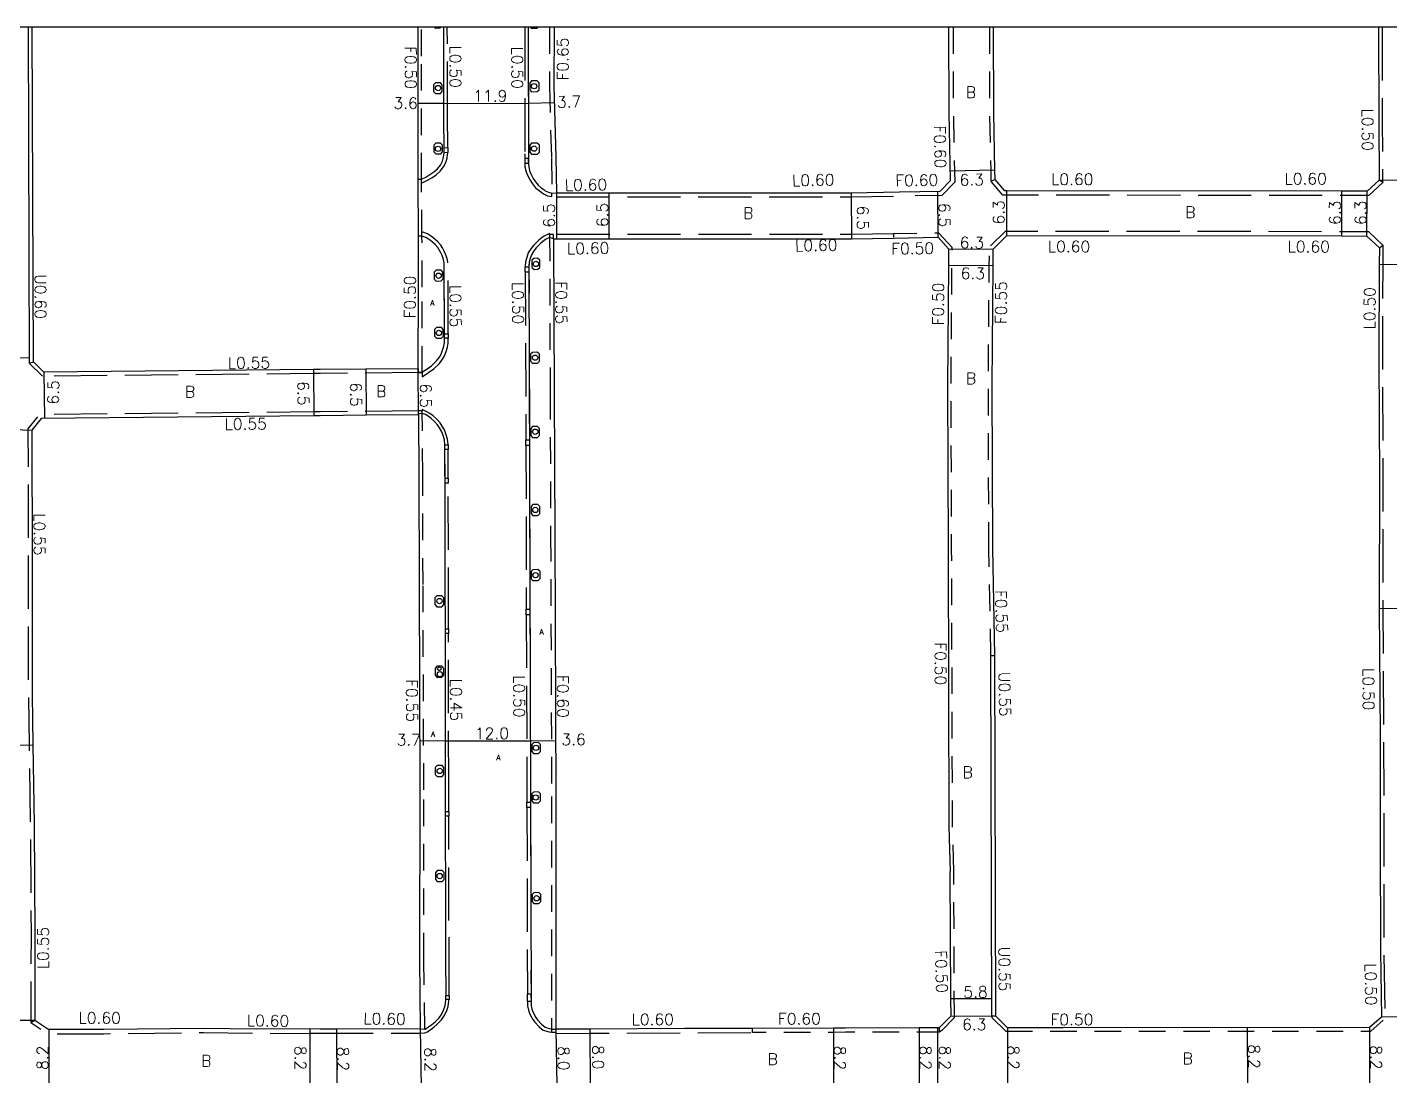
# Model space of a CAD drawing. Header units: metres. Extents: x -2400 to -1599, y -108600 to -108000.
# Drawn here: x -1924 to -1732, y -108147.7 to -108000 of the extents above; entities that cross this region are included whole.
import ezdxf

# ---------------------------------------------------------------- set-up
doc = ezdxf.new("R2010")
doc.units = ezdxf.units.M
doc.header["$LTSCALE"] = 2.5
doc.linetypes.add('22320', pattern=[2.5, 1.5, -1])
doc.linetypes.add('22330', pattern=[4, 3, -1])
doc.layers.get('0').update_dxf_attribs({"color": 150, "lineweight": 30})
for name, color, linetype in [('2101000', 175, 'Continuous'), ('2213000', 3, 'Continuous'), ('2227000', 1, 'Continuous'), ('2231000', 4, 'Continuous'), ('2232000', 120, '22320'), ('2233000', 120, '22330'), ('2235000', 13, 'Continuous'), ('2236000', 3, 'Continuous'), ('2238000', 3, 'Continuous'), ('2239000', 3, 'Continuous'), ('9107000', 4, 'Continuous'), ('9201100', 215, 'Continuous'), ('9201500', 222, 'Continuous'), ('9202100', 82, 'Continuous'), ('9203500', 155, 'Continuous'), ('999', 7, 'Continuous')]:
    doc.layers.add(name, color=color, linetype=linetype)
doc.styles.add('Dm_Anotation', font='txt.shx', dxfattribs={"bigfont": 'pscdm.shx'})

# ---------------------------------------------------------------- blocks, each defined once
blk = doc.blocks.new('223800')
at = {"color": 0, "linetype": 'Continuous'}
blk.add_circle((0, 0), 0.75, dxfattribs=at)
blk = doc.blocks.new('223900')
blk.add_lwpolyline([(-0.22, -0.37), (-0.44, -0.3), (-0.47, -0.27), (-0.48, -0.24), (-0.44, 0.01), (-0.48, 0.23), (-0.47, 0.27), (-0.45, 0.29), (-0.21, 0.38), (-0.04, 0.53), (0, 0.54), (0.03, 0.53), (0.22, 0.37), (0.44, 0.3), (0.47, 0.27), (0.48, 0.24), (0.44, -0.01), (0.48, -0.23), (0.47, -0.27), (0.45, -0.29), (0.21, -0.38), (0.04, -0.53), (0, -0.54), (-0.03, -0.53)], close=True)

msp = doc.modelspace()

# ---------------------------------------------------------------- linework, layer by layer
at = {"layer": '2101000', "flags": 128}
for points in [[(-1923.92, -108000), (-1923.77, -108047.3), (-1923.17, -108047.12)], [(-1793.93, -108021.57), (-1794.12, -108012.11), (-1794.15, -108000)], [(-1733.6, -108000), (-1733.58, -108013.38), (-1733.53, -108021.33), (-1733.53, -108021.55), (-1735.22, -108023.11), (-1738.83, -108023.1), (-1785.98, -108023.05), (-1786.27, -108023.05), (-1787.64, -108021.46), (-1787.66, -108020.15), (-1787.82, -108012.03), (-1787.85, -108000)], [(-1793.93, -108021.57), (-1795.39, -108023.08)], [(-1849.46, -108023.3), (-1842.07, -108023.3), (-1807.9, -108023.3), (-1801.11, -108023.18), (-1795.39, -108023.08)], [(-1849.87, -108029.8), (-1842.07, -108029.8), (-1807.89, -108029.8), (-1801.94, -108029.7), (-1795.68, -108029.59), (-1794.19, -108031.21), (-1794.21, -108033.5), (-1794.34, -108050.45), (-1794.26, -108073.47), (-1794.2, -108092.99), (-1794.14, -108112.62), (-1793.95, -108118.91)], [(-1787.96, -108073.43), (-1788.04, -108050.48), (-1787.91, -108033.54), (-1787.89, -108031.26), (-1785.99, -108029.35), (-1738.84, -108029.4), (-1735.23, -108029.41), (-1733.49, -108031.06)], [(-1733.49, -108031.06), (-1733.5, -108033.36), (-1733.56, -108046.75), (-1733.49, -108063.67), (-1733.51, -108081.91), (-1733.38, -108099.69), (-1733.36, -108114.65), (-1733.35, -108130.12), (-1733.2, -108139.44), (-1734.86, -108140.89), (-1778.04, -108140.92), (-1785.9, -108140.93)], [(-1923.17, -108047.12), (-1921.68, -108048.59)], [(-1882.76, -108048.22), (-1883.7, -108048.23), (-1921.68, -108048.59)], [(-1868.93, -108048.09), (-1876.32, -108048.16), (-1882.76, -108048.22)], [(-1868.91, -108054.59), (-1876.25, -108054.66), (-1882.76, -108054.72)], [(-1882.76, -108054.72), (-1883.64, -108054.73), (-1922.09, -108055.09), (-1923.38, -108056.75), (-1923.35, -108075.59), (-1923.33, -108094.01), (-1923.22, -108101.06), (-1923.04, -108112.27), (-1922.95, -108127.89), (-1922.98, -108139.84), (-1920.98, -108141.17)], [(-1787.69, -108088.49), (-1787.96, -108073.43)], [(-1785.9, -108140.93), (-1787.53, -108139.31), (-1788.08, -108139.31), (-1788.24, -108088.49)], [(-1788.24, -108088.49), (-1787.69, -108088.49)], [(-1793.89, -108136.85), (-1793.95, -108118.91)], [(-1793.83, -108139.23), (-1793.89, -108136.85)], [(-1882.76, -108141.11), (-1884.21, -108141.1), (-1891.69, -108141.12), (-1899.2, -108141.01), (-1913.23, -108141.17), (-1920.98, -108141.17)], [(-1795.51, -108140.95), (-1798.33, -108140.95), (-1808.73, -108140.98), (-1810.42, -108140.98), (-1821.82, -108141.01), (-1831.38, -108141.04), (-1844.74, -108141.11), (-1849.54, -108141.13)], [(-1793.83, -108139.23), (-1795.51, -108140.95)], [(-1868.64, -108141.09), (-1880.47, -108141.11), (-1882.76, -108141.11)]]:
    msp.add_lwpolyline(points, dxfattribs=at)
at = {"layer": '2101000'}
for points in [[(-1868.93, -108048.09), (-1868.87, -108036.61), (-1868.9, -108029.47), (-1868.95, -108021.43), (-1868.95, -108004.05), (-1868.95, -108000)], [(-1849.79, -108000), (-1849.8, -108008.26), (-1849.52, -108018.32), (-1849.46, -108023.3)], [(-1849.87, -108029.8), (-1849.77, -108051.48), (-1849.69, -108071.51), (-1849.55, -108108.34), (-1849.54, -108141.13)], [(-1868.91, -108054.59), (-1868.86, -108063.1), (-1868.82, -108078.51), (-1868.72, -108107.41), (-1868.73, -108131.29), (-1868.64, -108141.09)]]:
    msp.add_lwpolyline(points, dxfattribs=at)
at = {"layer": '2213000'}
for points in [[(-1868.47, -108021.4), (-1867.88, -108021.11), (-1867.29, -108020.75), (-1866.72, -108020.37), (-1866.23, -108019.94), (-1865.81, -108019.41), (-1865.53, -108018.85), (-1865.35, -108018.3), (-1865.27, -108017.68), (-1865.32, -108012.32), (-1865.34, -108000)], [(-1853.44, -108000), (-1853.4, -108017.81), (-1853.4, -108019.32), (-1853.25, -108020.21), (-1853.02, -108020.74), (-1852.75, -108021.28), (-1852.42, -108021.77), (-1852.05, -108022.25), (-1851.6, -108022.6), (-1851.25, -108022.86), (-1851.02, -108023.02), (-1850.59, -108023.25), (-1850.1, -108023.35)], [(-1868.36, -108048.57), (-1867.06, -108047.67), (-1866.34, -108046.98), (-1865.93, -108046.46), (-1865.71, -108046.04), (-1865.49, -108045.49), (-1865.34, -108044.94), (-1865.25, -108044.43), (-1865.22, -108043.78), (-1865.29, -108033.16), (-1865.38, -108032.71), (-1865.58, -108032.14), (-1865.74, -108031.77), (-1865.96, -108031.36), (-1866.18, -108031.03), (-1866.56, -108030.59), (-1866.89, -108030.3), (-1867.21, -108030.03), (-1867.5, -108029.83), (-1867.88, -108029.6), (-1868.4, -108029.41)], [(-1850.42, -108029.63), (-1851.01, -108029.91), (-1851.35, -108030.16), (-1851.65, -108030.41), (-1851.95, -108030.7), (-1852.3, -108031.07), (-1852.64, -108031.51), (-1852.96, -108032.06), (-1853.16, -108032.58), (-1853.28, -108033.07), (-1853.33, -108033.61), (-1853.03, -108137.41), (-1853.03, -108137.77), (-1852.93, -108138.3), (-1852.75, -108138.79), (-1852.35, -108139.48), (-1852.12, -108139.8), (-1851.54, -108140.42), (-1851.04, -108140.83), (-1850.13, -108141.14)], [(-1868.01, -108141.11), (-1867.94, -108141.11), (-1867.01, -108140.48), (-1866.55, -108140.1), (-1865.99, -108139.51), (-1865.66, -108139.04), (-1865.35, -108138.44), (-1865.14, -108137.81), (-1865.04, -108137.11), (-1865, -108135.69), (-1865.02, -108131.78), (-1865.04, -108125.04), (-1865.08, -108110.01), (-1865.09, -108106.62), (-1865.09, -108105.69), (-1865.1, -108095.97), (-1865.1, -108092.26), (-1865.11, -108086.76), (-1865.11, -108083.6), (-1865.11, -108083.08), (-1865.12, -108079.96), (-1865.12, -108076.4), (-1865.13, -108074.45), (-1865.13, -108070.88), (-1865.14, -108067.71), (-1865.16, -108058.8), (-1865.25, -108058.12), (-1865.41, -108057.52), (-1865.64, -108056.89), (-1865.92, -108056.41), (-1866.21, -108056), (-1866.64, -108055.54), (-1867.12, -108055.09), (-1867.55, -108054.76), (-1867.92, -108054.56), (-1868.37, -108054.42)]]:
    msp.add_lwpolyline(points, dxfattribs=at)
at = {"layer": '2227000'}
for points in [[(-1865.27, -108017.68), (-1865.32, -108012.32), (-1865.34, -108000)], [(-1853.44, -108000), (-1853.44, -108001.24)], [(-1853.43, -108005.25), (-1853.42, -108009.75)], [(-1853.41, -108014.02), (-1853.4, -108017.81), (-1853.4, -108018.23)], [(-1865.23, -108043.18), (-1865.29, -108033.16)], [(-1853.31, -108033.37), (-1853.33, -108033.61), (-1853.32, -108037.45)], [(-1853.31, -108042.33), (-1853.26, -108059.43)], [(-1865.15, -108063.5), (-1865.16, -108059.49)], [(-1853.24, -108065.65), (-1853.17, -108090.86)], [(-1865.13, -108070.88), (-1865.14, -108067.71)], [(-1865.12, -108076.4), (-1865.13, -108074.45)], [(-1865.11, -108083.08), (-1865.12, -108079.96)], [(-1865.1, -108092.26), (-1865.11, -108086.76)], [(-1865.09, -108105.69), (-1865.1, -108095.97)], [(-1853.12, -108107.62), (-1853.11, -108110.48)], [(-1865.04, -108125.04), (-1865.08, -108110.01)], [(-1853.1, -108114.99), (-1853.09, -108116.75)], [(-1853.08, -108122.18), (-1853.06, -108126.78)], [(-1865, -108135.69), (-1865.02, -108131.78)], [(-1853.05, -108132.83), (-1853.04, -108134.68)]]:
    msp.add_lwpolyline(points, dxfattribs=at)
at = {"layer": '2231000', "flags": 128}
for points in [[(-1923.17, -108047.12), (-1923.34, -108000)], [(-1787.53, -108139.31), (-1787.69, -108088.49)]]:
    msp.add_lwpolyline(points, dxfattribs=at)
at = {"layer": '2232000'}
for points in [[(-1868.92, -108048.64), (-1868.36, -108048.65), (-1868.36, -108036.61), (-1868.4, -108029.47), (-1868.47, -108021.43), (-1868.47, -108004.05), (-1868.48, -108000)], [(-1850.45, -108000), (-1850.45, -108008.27), (-1850.17, -108018.33), (-1850.1, -108023.35), (-1849.46, -108023.3)], [(-1849.87, -108029.2), (-1850.42, -108029.19), (-1850.35, -108051.48), (-1850.27, -108071.51), (-1850.13, -108108.35), (-1850.13, -108141.06), (-1850.14, -108141.53), (-1849.53, -108141.53)], [(-1868.64, -108141.09), (-1868.01, -108141.11), (-1868.15, -108131.29), (-1868.15, -108107.41), (-1868.25, -108078.51), (-1868.29, -108063.1), (-1868.37, -108054.05), (-1868.92, -108054.04)], [(-1849.53, -108141.53), (-1849.54, -108141.73)]]:
    msp.add_lwpolyline(points, dxfattribs=at)
at = {"layer": '2232000', "flags": 128}
for points in [[(-1793.55, -108000), (-1793.52, -108012.1), (-1793.33, -108021.81)], [(-1788.45, -108000), (-1788.42, -108012.03), (-1788.26, -108020.16), (-1788.23, -108021.68), (-1787.64, -108021.46)], [(-1793.33, -108021.81), (-1795.13, -108023.68)], [(-1795.13, -108023.68), (-1801.1, -108023.78)], [(-1793.45, -108118.91), (-1793.64, -108112.61), (-1793.7, -108092.99), (-1793.76, -108073.47), (-1793.84, -108050.45), (-1793.71, -108033.5), (-1793.69, -108031.02), (-1795.55, -108028.99), (-1801.95, -108029.1), (-1801.94, -108029.7)], [(-1788.51, -108073.44), (-1788.59, -108050.48), (-1788.46, -108033.54), (-1788.44, -108031.03)], [(-1788.24, -108088.49), (-1788.51, -108073.44)], [(-1793.38, -108139.48), (-1793.45, -108118.91)], [(-1795.51, -108140.95), (-1795.51, -108141.55), (-1798.33, -108141.55), (-1808.73, -108141.57), (-1810.42, -108141.58), (-1821.82, -108141.61)], [(-1821.82, -108141.61), (-1821.82, -108141.01)], [(-1793.38, -108139.48), (-1795.15, -108141.3), (-1795.51, -108141.55)], [(-1788.08, -108139.31), (-1788.08, -108139.47)], [(-1788.08, -108139.47), (-1786.11, -108141.43)], [(-1786.11, -108141.43), (-1778.04, -108141.42), (-1734.68, -108141.39), (-1732.7, -108139.67), (-1733.2, -108139.44)]]:
    msp.add_lwpolyline(points, dxfattribs=at)
at = {"layer": '2233000'}
for points in [[(-1864.76, -108016.95), (-1864.81, -108012.32), (-1864.83, -108000)], [(-1853.93, -108000), (-1853.9, -108017.81), (-1853.9, -108018.5)], [(-1868.47, -108021.95), (-1867.63, -108021.55), (-1867.01, -108021.19), (-1866.4, -108020.78), (-1865.85, -108020.29), (-1865.38, -108019.68), (-1865.06, -108019.05), (-1864.85, -108018.41), (-1864.76, -108017.66)], [(-1853.9, -108019.14), (-1853.9, -108019.68), (-1853.72, -108020.38), (-1853.47, -108020.95), (-1853.18, -108021.53), (-1852.82, -108022.06), (-1852.4, -108022.6), (-1851.9, -108023), (-1851.52, -108023.28), (-1851.26, -108023.46), (-1850.7, -108023.74), (-1850.09, -108023.83), (-1850.1, -108023.35)], [(-1864.69, -108043.17), (-1864.75, -108033.1), (-1864.87, -108032.57), (-1865.09, -108031.95), (-1865.26, -108031.54), (-1865.5, -108031.09), (-1865.76, -108030.7), (-1866.18, -108030.22), (-1866.54, -108029.89), (-1866.89, -108029.61), (-1867.21, -108029.38), (-1867.64, -108029.12), (-1868.4, -108028.81)], [(-1850.42, -108029.3), (-1850.42, -108029.07), (-1851.3, -108029.49), (-1851.67, -108029.76), (-1851.99, -108030.04), (-1852.31, -108030.35), (-1852.68, -108030.74), (-1853.04, -108031.2), (-1853.42, -108031.76), (-1853.65, -108032.45), (-1853.8, -108033.04), (-1853.84, -108033.66), (-1853.84, -108033.75)], [(-1853.84, -108034.51), (-1853.77, -108058.12)], [(-1868.36, -108048.65), (-1868.36, -108049.22), (-1866.72, -108048.09), (-1865.95, -108047.34), (-1865.49, -108046.75), (-1865.22, -108046.27), (-1864.99, -108045.66), (-1864.82, -108045.06), (-1864.72, -108044.48), (-1864.69, -108043.79)], [(-1864.71, -108058.82), (-1864.71, -108058.77), (-1864.81, -108058.04), (-1864.98, -108057.39), (-1865.24, -108056.7), (-1865.55, -108056.17), (-1865.86, -108055.72), (-1866.33, -108055.22), (-1866.83, -108054.75), (-1867.3, -108054.39), (-1867.7, -108054.17), (-1868.37, -108053.84), (-1868.37, -108054.09)], [(-1864.7, -108063.49), (-1864.71, -108059.49)], [(-1853.76, -108058.92), (-1853.7, -108081.98)], [(-1864.66, -108084.74), (-1864.66, -108083.6), (-1864.7, -108064.21)], [(-1853.7, -108082.75), (-1853.62, -108109.15)], [(-1864.63, -108110.46), (-1864.64, -108106.62), (-1864.66, -108085.39)], [(-1853.62, -108109.9), (-1853.54, -108136.15)], [(-1864.58, -108136.38), (-1864.56, -108135.69), (-1864.6, -108125.84), (-1864.63, -108111.13)], [(-1868.64, -108141.69), (-1868, -108141.65), (-1867.62, -108141.49), (-1866.74, -108140.83), (-1866.25, -108140.43), (-1865.64, -108139.8), (-1865.28, -108139.27), (-1864.94, -108138.62), (-1864.7, -108137.92), (-1864.6, -108137.15), (-1864.59, -108136.94)], [(-1853.54, -108137.21), (-1853.52, -108137.85), (-1853.41, -108138.46), (-1853.19, -108139.03), (-1853.01, -108139.34), (-1852.76, -108139.78), (-1852.5, -108140.14), (-1851.87, -108140.81), (-1851.34, -108141.25), (-1850.5, -108141.51), (-1850.14, -108141.53)]]:
    msp.add_lwpolyline(points, dxfattribs=at)
at = {"layer": '2233000', "flags": 128}
for points in [[(-1733.1, -108000), (-1733.08, -108013.38), (-1733.03, -108021.33), (-1733.03, -108021.77)], [(-1733.53, -108021.55), (-1733.03, -108021.77), (-1732.93, -108021.81), (-1734.99, -108023.71), (-1738.83, -108023.7), (-1785.98, -108023.65), (-1786.55, -108023.65), (-1788.23, -108021.68)], [(-1849.46, -108023.9), (-1842.07, -108023.9), (-1807.9, -108023.9), (-1801.1, -108023.78), (-1801.11, -108023.18)], [(-1849.46, -108023.3), (-1849.46, -108023.9)], [(-1801.95, -108029.1), (-1807.89, -108029.2), (-1842.07, -108029.2), (-1849.87, -108029.2)], [(-1849.87, -108029.8), (-1849.87, -108029.2)], [(-1733.49, -108031.06), (-1732.99, -108030.71), (-1734.99, -108028.81), (-1738.84, -108028.8), (-1786.23, -108028.75), (-1788.49, -108031.01), (-1788.44, -108031.03), (-1787.89, -108031.26)], [(-1732.99, -108030.71), (-1732.99, -108031.15), (-1733, -108033.36), (-1733.06, -108046.75), (-1732.99, -108063.67), (-1733.01, -108081.9), (-1732.89, -108099.69), (-1732.86, -108114.65), (-1732.85, -108130.12), (-1732.7, -108139.67)], [(-1923.77, -108047.3), (-1921.9, -108049.14)], [(-1882.76, -108048.77), (-1883.7, -108048.78), (-1921.9, -108049.14)], [(-1868.92, -108048.64), (-1876.31, -108048.71), (-1882.76, -108048.77)], [(-1868.93, -108048.09), (-1868.92, -108048.64)], [(-1882.76, -108054.17), (-1883.64, -108054.18), (-1922.36, -108054.55), (-1923.93, -108056.56), (-1923.9, -108075.59), (-1923.88, -108094.02), (-1923.77, -108101.07), (-1923.59, -108112.28), (-1923.5, -108127.89), (-1923.54, -108140.19), (-1921.16, -108141.77), (-1913.23, -108141.77), (-1899.2, -108141.61), (-1891.69, -108141.72), (-1884.22, -108141.7), (-1882.76, -108141.71)], [(-1868.92, -108054.04), (-1876.26, -108054.11), (-1882.76, -108054.17)], [(-1868.92, -108054.04), (-1868.91, -108054.59)], [(-1923.54, -108140.19), (-1922.98, -108139.84)], [(-1882.76, -108141.71), (-1880.48, -108141.71), (-1868.64, -108141.69)], [(-1849.54, -108141.73), (-1844.74, -108141.71), (-1831.38, -108141.64), (-1821.82, -108141.61)]]:
    msp.add_lwpolyline(points, dxfattribs=at)
at = {"layer": '2235000'}
for points in [[(-1864.76, -108016.95), (-1864.76, -108017.66), (-1865.27, -108017.67), (-1865.28, -108016.96)], [(-1853.4, -108018.5), (-1853.9, -108018.5), (-1853.9, -108019.14), (-1853.4, -108019.14)], [(-1853.33, -108034.51), (-1853.84, -108034.51), (-1853.84, -108033.75), (-1853.33, -108033.75)], [(-1864.69, -108043.17), (-1864.69, -108043.79), (-1865.22, -108043.78), (-1865.23, -108043.18)], [(-1853.26, -108058.12), (-1853.26, -108058.91), (-1853.76, -108058.92), (-1853.77, -108058.12)], [(-1864.71, -108058.82), (-1864.71, -108059.49), (-1865.16, -108059.49), (-1865.16, -108058.82)], [(-1864.7, -108063.49), (-1864.7, -108064.21), (-1865.15, -108064.21), (-1865.15, -108063.5)], [(-1853.19, -108081.98), (-1853.19, -108082.75), (-1853.7, -108082.75), (-1853.7, -108081.98)], [(-1865.11, -108084.74), (-1864.66, -108084.74), (-1864.66, -108085.39), (-1865.11, -108085.39)], [(-1853.11, -108109.15), (-1853.11, -108109.9), (-1853.62, -108109.9), (-1853.62, -108109.15)], [(-1864.63, -108110.46), (-1864.63, -108111.13), (-1865.08, -108111.13), (-1865.08, -108110.47)], [(-1864.58, -108136.38), (-1864.59, -108136.94), (-1865.04, -108136.94), (-1865.02, -108136.38)], [(-1853.04, -108136.15), (-1853.03, -108137.21), (-1853.54, -108137.21), (-1853.54, -108136.15)]]:
    msp.add_lwpolyline(points, close=True, dxfattribs=at)
at = {"layer": '2236000'}
for points in [[(-1866.63, -108000), (-1866.53, -108000.11), (-1865.83, -108000.1), (-1865.73, -108000)], [(-1853.09, -108000), (-1853, -108000.11), (-1852.18, -108000.11), (-1852.06, -108000)]]:
    msp.add_lwpolyline(points, dxfattribs=at)
for points in [[(-1866.78, -108009.06), (-1866.51, -108009.35), (-1865.81, -108009.35), (-1865.54, -108009.06), (-1865.54, -108008.1), (-1865.81, -108007.81), (-1866.52, -108007.81), (-1866.79, -108008.11)], [(-1853.21, -108008.8), (-1852.98, -108009.08), (-1852.16, -108009.07), (-1851.87, -108008.8), (-1851.87, -108007.81), (-1852.16, -108007.54), (-1852.98, -108007.54), (-1853.21, -108007.82)], [(-1866.73, -108017.56), (-1866.46, -108017.85), (-1865.75, -108017.84), (-1865.49, -108017.55), (-1865.5, -108016.59), (-1865.77, -108016.31), (-1866.47, -108016.31), (-1866.74, -108016.61)], [(-1853.19, -108017.6), (-1852.96, -108017.87), (-1852.14, -108017.87), (-1851.86, -108017.6), (-1851.86, -108016.61), (-1852.15, -108016.34), (-1852.96, -108016.34), (-1853.19, -108016.61)], [(-1852.64, -108032.55), (-1852.93, -108032.8), (-1852.92, -108033.86), (-1852.61, -108034.1), (-1852.09, -108034.09), (-1851.79, -108033.83), (-1851.8, -108032.79), (-1852.13, -108032.54)], [(-1866.68, -108035.46), (-1866.41, -108035.75), (-1865.71, -108035.74), (-1865.44, -108035.45), (-1865.45, -108034.5), (-1865.72, -108034.21), (-1866.42, -108034.21), (-1866.69, -108034.51)], [(-1866.63, -108043.53), (-1866.36, -108043.81), (-1865.66, -108043.81), (-1865.39, -108043.52), (-1865.4, -108042.56), (-1865.67, -108042.28), (-1866.37, -108042.28), (-1866.64, -108042.57)], [(-1853.09, -108047.04), (-1852.85, -108047.32), (-1852.14, -108047.31), (-1851.86, -108047.03), (-1851.86, -108046.05), (-1852.15, -108045.77), (-1852.85, -108045.79), (-1853.09, -108046.05)], [(-1853.06, -108057.5), (-1852.82, -108057.78), (-1852.11, -108057.77), (-1851.83, -108057.5), (-1851.83, -108056.51), (-1852.12, -108056.23), (-1852.82, -108056.25), (-1853.06, -108056.51)], [(-1853.03, -108068.48), (-1852.78, -108068.77), (-1852.08, -108068.75), (-1851.79, -108068.48), (-1851.8, -108067.49), (-1852.09, -108067.22), (-1852.79, -108067.23), (-1853.03, -108067.49)], [(-1853, -108077.67), (-1852.76, -108077.95), (-1852.05, -108077.94), (-1851.77, -108077.66), (-1851.77, -108076.67), (-1852.06, -108076.4), (-1852.76, -108076.42), (-1853.01, -108076.68)], [(-1866.57, -108081.33), (-1866.3, -108081.62), (-1865.6, -108081.62), (-1865.33, -108081.33), (-1865.33, -108080.38), (-1865.6, -108080.09), (-1866.3, -108080.09), (-1866.57, -108080.38)], [(-1866.56, -108091.25), (-1866.29, -108091.54), (-1865.59, -108091.54), (-1865.32, -108091.25), (-1865.32, -108090.3), (-1865.59, -108090.01), (-1866.29, -108090.01), (-1866.56, -108090.3)], [(-1852.93, -108102.03), (-1852.69, -108102.31), (-1851.98, -108102.3), (-1851.7, -108102.02), (-1851.7, -108101.04), (-1851.99, -108100.76), (-1852.69, -108100.78), (-1852.94, -108101.04)], [(-1866.55, -108105.24), (-1866.28, -108105.53), (-1865.58, -108105.53), (-1865.31, -108105.24), (-1865.31, -108104.29), (-1865.58, -108104), (-1866.28, -108104), (-1866.55, -108104.29)], [(-1852.91, -108108.97), (-1852.67, -108109.25), (-1851.97, -108109.24), (-1851.68, -108108.96), (-1851.68, -108107.97), (-1851.97, -108107.7), (-1852.67, -108107.72), (-1852.92, -108107.98)], [(-1866.51, -108120.04), (-1866.24, -108120.33), (-1865.54, -108120.33), (-1865.27, -108120.04), (-1865.28, -108119.08), (-1865.54, -108118.79), (-1866.25, -108118.8), (-1866.52, -108119.09)], [(-1852.87, -108123.16), (-1852.63, -108123.44), (-1851.93, -108123.43), (-1851.64, -108123.15), (-1851.64, -108122.16), (-1851.93, -108121.89), (-1852.63, -108121.91), (-1852.88, -108122.17)]]:
    msp.add_lwpolyline(points, close=True, dxfattribs=at)
at = {"layer": '9107000'}
for points in [[(-1868.95, -108021.4), (-1868.47, -108021.4), (-1867.88, -108021.11), (-1867.29, -108020.75), (-1866.72, -108020.37), (-1866.23, -108019.94), (-1865.81, -108019.41), (-1865.53, -108018.85), (-1865.35, -108018.3), (-1865.27, -108017.68), (-1865.32, -108012.32), (-1865.34, -108000)], [(-1853.44, -108000), (-1853.4, -108017.81), (-1853.4, -108019.32), (-1853.25, -108020.21), (-1853.02, -108020.74), (-1852.75, -108021.28), (-1852.42, -108021.77), (-1852.05, -108022.25), (-1851.6, -108022.6), (-1851.25, -108022.86), (-1851.02, -108023.02), (-1850.59, -108023.25), (-1850.1, -108023.35), (-1849.46, -108023.3)], [(-1868.93, -108048.09), (-1868.92, -108048.57), (-1868.36, -108048.57), (-1867.06, -108047.67), (-1866.34, -108046.98), (-1865.93, -108046.46), (-1865.71, -108046.04), (-1865.49, -108045.49), (-1865.34, -108044.94), (-1865.25, -108044.43), (-1865.22, -108043.78), (-1865.29, -108033.16), (-1865.38, -108032.71), (-1865.58, -108032.14), (-1865.74, -108031.77), (-1865.96, -108031.36), (-1866.18, -108031.03), (-1866.56, -108030.59), (-1866.89, -108030.3), (-1867.21, -108030.03), (-1867.5, -108029.83), (-1867.88, -108029.6), (-1868.4, -108029.41), (-1868.9, -108029.41)], [(-1849.87, -108029.8), (-1850.42, -108029.63), (-1851.01, -108029.91), (-1851.35, -108030.16), (-1851.65, -108030.41), (-1851.95, -108030.7), (-1852.3, -108031.07), (-1852.64, -108031.51), (-1852.96, -108032.06), (-1853.16, -108032.58), (-1853.28, -108033.07), (-1853.33, -108033.61), (-1853.03, -108137.41), (-1853.03, -108137.77), (-1852.93, -108138.3), (-1852.75, -108138.79), (-1852.35, -108139.48), (-1852.12, -108139.8), (-1851.54, -108140.42), (-1851.04, -108140.83), (-1850.13, -108141.14), (-1849.54, -108141.13)], [(-1868.64, -108141.09), (-1867.94, -108141.11), (-1867.01, -108140.48), (-1866.55, -108140.1), (-1865.99, -108139.51), (-1865.66, -108139.04), (-1865.35, -108138.44), (-1865.14, -108137.81), (-1865.04, -108137.11), (-1865, -108135.69), (-1865.02, -108131.78), (-1865.04, -108125.04), (-1865.08, -108110.01), (-1865.09, -108106.62), (-1865.09, -108105.69), (-1865.1, -108095.97), (-1865.1, -108092.26), (-1865.11, -108086.76), (-1865.11, -108083.6), (-1865.11, -108083.08), (-1865.12, -108079.96), (-1865.12, -108076.4), (-1865.13, -108074.45), (-1865.13, -108070.88), (-1865.14, -108067.71), (-1865.16, -108058.8), (-1865.25, -108058.12), (-1865.41, -108057.52), (-1865.64, -108056.89), (-1865.92, -108056.41), (-1866.21, -108056), (-1866.64, -108055.54), (-1867.12, -108055.09), (-1867.55, -108054.76), (-1867.92, -108054.56), (-1868.37, -108054.42), (-1868.92, -108054.43), (-1868.91, -108054.59)]]:
    msp.add_lwpolyline(points, dxfattribs=at)
at = {"layer": '9201100', "flags": 128}
for points in [[(-1865.32, -108010.74), (-1868.95, -108010.74)], [(-1865.32, -108010.74), (-1853.42, -108010.71)], [(-1853.42, -108010.71), (-1849.73, -108010.61)], [(-1787.66, -108020.15), (-1793.96, -108020.27)], [(-1733.53, -108021.55), (-1725.33, -108021.51)], [(-1849.46, -108023.3), (-1849.46, -108029.8)], [(-1842.07, -108023.3), (-1842.07, -108029.8)], [(-1807.9, -108023.3), (-1807.89, -108029.8)], [(-1795.68, -108029.59), (-1795.69, -108023.09)], [(-1785.99, -108029.35), (-1785.98, -108023.05)], [(-1738.83, -108023.1), (-1738.84, -108029.4)], [(-1735.23, -108029.41), (-1735.22, -108023.11)], [(-1794.19, -108031.21), (-1787.89, -108031.26)], [(-1794.21, -108033.5), (-1787.91, -108033.54)], [(-1733.5, -108033.36), (-1725.3, -108033.4)], [(-1929.68, -108046.55), (-1923.78, -108046.53)], [(-1921.68, -108048.59), (-1921.62, -108055.09)], [(-1883.7, -108048.23), (-1883.64, -108054.73)], [(-1876.32, -108048.16), (-1876.25, -108054.66)], [(-1868.91, -108054.59), (-1868.93, -108048.09)], [(-1929.67, -108056.5), (-1923.38, -108056.75)], [(-1725.31, -108081.85), (-1733.51, -108081.91)], [(-1865.09, -108100.53), (-1868.74, -108100.54)], [(-1865.09, -108100.53), (-1853.14, -108100.5)], [(-1853.14, -108100.5), (-1849.58, -108100.48)], [(-1929.52, -108101.17), (-1923.22, -108101.06)], [(-1788.09, -108136.83), (-1793.89, -108136.85)], [(-1929.28, -108139.84), (-1922.98, -108139.84)], [(-1810.42, -108140.98), (-1810.4, -108149.18)], [(-1798.33, -108140.95), (-1798.32, -108149.15)], [(-1795.77, -108140.95), (-1795.76, -108149.15)], [(-1793.83, -108139.23), (-1787.53, -108139.31)], [(-1785.9, -108140.93), (-1785.9, -108149.13)], [(-1752.1, -108140.9), (-1752.09, -108149.1)], [(-1734.86, -108140.89), (-1734.86, -108149.09)], [(-1725, -108139.31), (-1733.2, -108139.44)], [(-1920.98, -108141.17), (-1920.98, -108149.37)], [(-1884.21, -108141.1), (-1884.2, -108149.3)], [(-1880.47, -108141.11), (-1880.39, -108149.31)], [(-1868.64, -108141.09), (-1868.5, -108149.29)], [(-1849.54, -108141.13), (-1849.4, -108149.13)], [(-1844.74, -108141.11), (-1844.7, -108149.11)]]:
    msp.add_lwpolyline(points, dxfattribs=at)
at = {"layer": '999'}
msp.add_lwpolyline([(-2400, -108600), (-1600, -108600), (-1600, -108000), (-2400, -108000)], close=True, dxfattribs=at)

# ---------------------------------------------------------------- block references
at = {"layer": '2238000', "xscale": 0.5, "yscale": 0.5, "zscale": 0.5}
for p in [(-1866.13, -108008.57, 7.64), (-1852.6, -108008.3, 7.64), (-1866.13, -108017.12, 7.52), (-1852.61, -108017.1, 7.54), (-1852.34, -108033.34, 7.45), (-1866.06, -108035, 7.35), (-1866.02, -108043.05, 7.27), (-1852.46, -108046.54, 7.35), (-1852.44, -108056.98, 7.29), (-1852.43, -108067.99, 7.24), (-1852.41, -108077.17, 7.14), (-1865.93, -108080.82, 7.05), (-1865.88, -108091.12, 7.01), (-1852.34, -108101.5, 6.86), (-1865.9, -108104.75, 6.8), (-1852.37, -108108.49, 6.78), (-1865.91, -108119.56, 6.72), (-1852.25, -108122.69, 6.74)]:
    msp.add_blockref('223800', p, dxfattribs=at)
at = {"layer": '2239000', "xscale": 0.5, "yscale": 0.5, "zscale": 0.5}
msp.add_blockref('223900', (-1865.96, -108090.36, 7.01), dxfattribs=at)

# ---------------------------------------------------------------- texts
at = {"layer": '9201500', "style": 'Dm_Anotation'}
for s, rotation, p in [('3.6', 359.9968, (-1872.43, -108011.49)), ('11.9', 0.1121, (-1861.17, -108010.48)), ('3.7', 1.6175, (-1849.37, -108011.34)), ('6.3', 1.1123, (-1792.63, -108022.32)), ('6.5', 89.8852, (-1849.69, -108028.24)), ('6.5', 89.9923, (-1842.17, -108028.15)), ('6.5', 270.141, (-1807.1, -108025.12)), ('6.5', 270.1414, (-1795.59, -108024.74)), ('6.3', 89.9407, (-1786.33, -108027.79)), ('6.3', 89.9398, (-1738.94, -108027.85)), ('6.3', 89.9407, (-1735.33, -108027.86)), ('6.3', 359.5443, (-1792.64, -108031.13)), ('6.3', 359.5889, (-1792.49, -108035.46)), ('6.5', 88.6504, (-1919.6, -108053.16)), ('6.5', 270.5399, (-1885.94, -108049.85)), ('6.5', 270.542, (-1878.52, -108050.03)), ('6.5', 270.2603, (-1868.68, -108050.18)), ('12.0', 0.164, (-1860.94, -108100.27)), ('3.7', 0.2006, (-1871.98, -108101.17)), ('3.6', 0.2321, (-1848.75, -108101.13)), ('5.8', 0.5439, (-1792.11, -108136.71)), ('8.2', 89.9948, (-1921.08, -108146.87)), ('8.2', 270.0903, (-1886.34, -108143.48)), ('8.2', 270.5261, (-1880.34, -108143.61)), ('8.2', 270.4764, (-1868.04, -108143.71)), ('8.0', 270.48, (-1849.26, -108143.53)), ('8.0', 270.48, (-1844.4, -108143.38)), ('8.2', 270.1769, (-1810.31, -108143.48)), ('8.2', 270.1154, (-1798.23, -108143.45)), ('8.2', 270.1154, (-1795.51, -108143.45)), ('8.2', 270.0463, (-1785.87, -108143.43)), ('8.2', 270.0502, (-1751.95, -108143.26)), ('8.2', 270.0502, (-1734.76, -108143.39))]:
    msp.add_text(s, height=1.6, rotation=rotation, dxfattribs=at).set_placement(p)
msp.add_text('6.3', height=1.6, dxfattribs=at).set_placement((-1792.29, -108141.27))
at = {"layer": '9202100', "style": 'Dm_Anotation'}
for s, height, p in [('B', 1.6, (-1791.76, -108009.96)), ('B', 1.6, (-1823.15, -108026.98)), ('B', 1.6, (-1760.84, -108026.86)), ('A', 0.75, (-1867.22, -108039.2, 7.33)), ('B', 1.6, (-1791.75, -108050.26)), ('B', 1.6, (-1901.8, -108052.15)), ('B', 1.6, (-1874.86, -108052.08)), ('A', 0.75, (-1851.84, -108085.53, 7.06)), ('A', 0.75, (-1867.13, -108099.94, 6.86)), ('A', 0.75, (-1857.91, -108103.25, 6.92)), ('B', 1.6, (-1792.21, -108105.75)), ('B', 1.6, (-1899.51, -108146.4)), ('B', 1.6, (-1819.7, -108146.15)), ('B', 1.6, (-1761.21, -108146.07))]:
    msp.add_text(s, height=height, dxfattribs=at).set_placement(p)
at = {"layer": '9203500', "style": 'Dm_Anotation'}
for s, rotation, p in [('F0.65', 89.9513, (-1847.76, -108007.49)), ('F0.50', 270.0915, (-1870.8, -108002.66)), ('L0.50', 270.1219, (-1864.5, -108002.57)), ('L0.50', 270.1121, (-1855.78, -108002.71)), ('L0.50', 270.0974, (-1735.95, -108011.45)), ('F0.60', 271.1138, (-1796.24, -108013.85)), ('L0.60', 0.9981, (-1848.26, -108023.06)), ('L0.60', 0.9981, (-1816.24, -108022.38)), ('F0.60', 0.9981, (-1801.68, -108022.41)), ('L0.60', 359.9399, (-1779.75, -108022.21)), ('L0.60', 359.9399, (-1746.86, -108022.14)), ('L0.60', 0.9981, (-1847.96, -108031.98)), ('L0.60', 0.9981, (-1815.81, -108031.57)), ('F0.50', 0.9981, (-1802.26, -108032.01)), ('L0.60', 359.9399, (-1780.21, -108031.68)), ('L0.60', 359.9399, (-1746.42, -108031.7)), ('U0.60', 270.272, (-1922.97, -108034.78)), ('F0.50', 89.6918, (-1869.32, -108041.02)), ('L0.55', 270.3472, (-1864.49, -108036.3)), ('L0.50', 270.164, (-1855.68, -108035.87)), ('F0.55', 270.2617, (-1849.59, -108035.79)), ('F0.50', 89.5866, (-1794.88, -108042.01)), ('F0.55', 89.5866, (-1786.02, -108041.81)), ('L0.50', 89.7503, (-1734.07, -108042.57)), ('L0.55', 0.5433, (-1895.76, -108048.1)), ('L0.55', 0.538, (-1896.22, -108056.7)), ('L0.55', 270.0736, (-1923.11, -108068.44)), ('F0.55', 271.9525, (-1787.65, -108079.29)), ('F0.50', 270.182, (-1796.13, -108086.64)), ('U0.55', 271.2838, (-1787.15, -108090.81)), ('L0.50', 270.416, (-1735.84, -108090.26)), ('F0.55', 270.2006, (-1870.62, -108091.83)), ('L0.45', 270.0461, (-1864.41, -108091.76)), ('L0.50', 270.164, (-1855.52, -108091.26)), ('F0.60', 270.2321, (-1849.36, -108091.24)), ('L0.55', 89.8216, (-1921, -108132.69)), ('F0.50', 271.7281, (-1796.09, -108130.03)), ('U0.55', 270.5439, (-1787.15, -108129.51)), ('L0.50', 270.9263, (-1735.54, -108131.84)), ('L0.60', 359.9941, (-1916.8, -108140.35)), ('L0.60', 359.2112, (-1893.09, -108140.7)), ('L0.60', 359.2112, (-1876.67, -108140.43)), ('L0.60', 0.2653, (-1838.87, -108140.57)), ('F0.60', 0.0428, (-1818.23, -108140.47)), ('F0.50', 0.0503, (-1779.82, -108140.57))]:
    msp.add_text(s, height=1.6, rotation=rotation, dxfattribs=at).set_placement(p)

doc.saveas('drawing.dxf')
